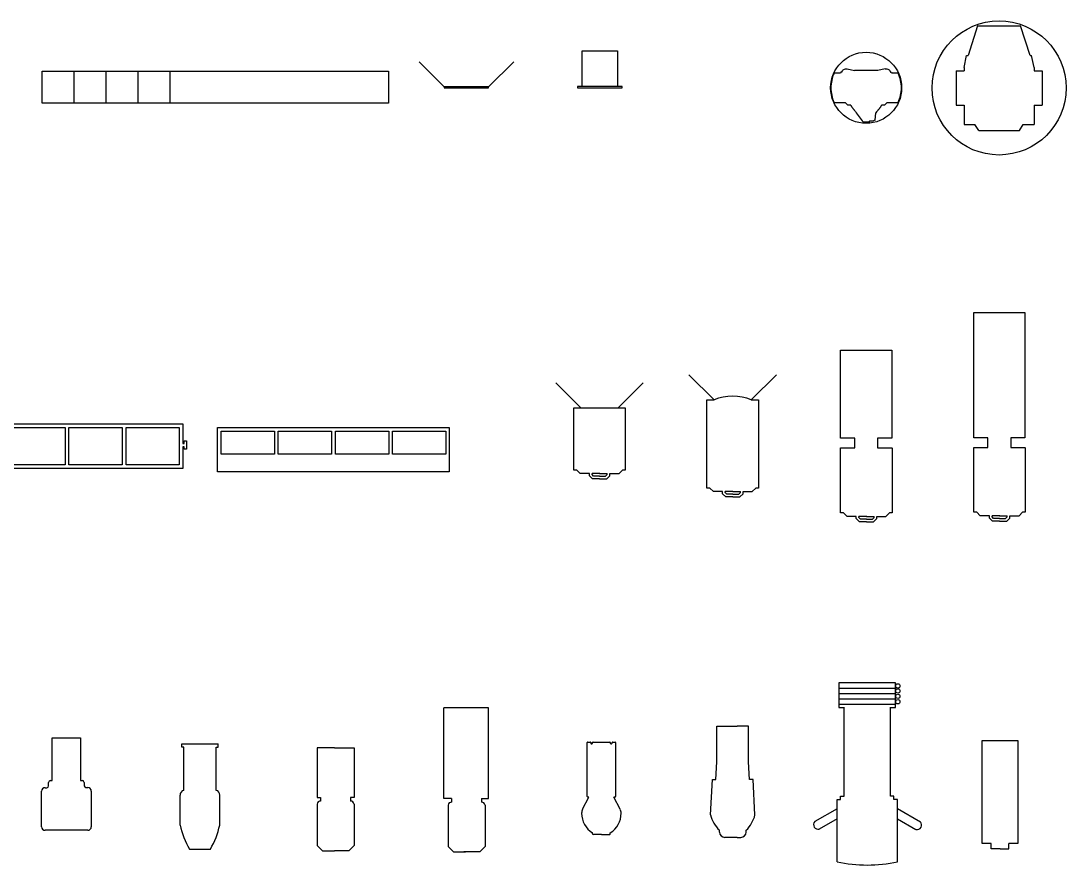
# Model space of a CAD drawing. Extents: x -17897 to 28333, y -5450 to 20354.
# Drawn here: x 10692 to 16576, y 7229 to 11986 of the extents above; entities that cross this region are included whole.
import ezdxf
from ezdxf.enums import TextEntityAlignment as Align

# ---------------------------------------------------------------- set-up
doc = ezdxf.new("R2010")
doc.units = 0
doc.layers.get('0').update_dxf_attribs({"linetype": 'CONTINUOUS'})
doc.layers.add('LANTERNS', color=7, linetype='CONTINUOUS')

# ---------------------------------------------------------------- blocks, each defined once
blk = doc.blocks.new('WashLight')
for p, q in [((-142.2, 82.8, 0), (-179.2, 82.8, 0)), ((-140.6, 89.6), (-142.2, 82.8)), ((-135.8, 88.6, 0), (-140.6, 89.6, 0)), ((-105.6, 107.5, 0), (-63.4, 97.6, 0)), ((66.6, 97.6, 0), (-63.4, 97.6, 0)), ((108.9, 107.5, 0), (66.6, 97.6, 0)), ((139.1, 88.6, 0), (143.9, 89.6, 0)), ((143.9, 89.6), (145.5, 82.8)), ((182.5, 82.8, 0), (145.5, 82.8, 0)), ((-179.2, -81, 0), (-116.4, -81, 0)), ((-85.1, -96.9, 0), (-102.3, -96.2, 0)), ((105.6, -96.2, 0), (88.2, -96.9, 0)), ((119.7, -81, 0), (182.5, -81, 0)), ((-57.7, -133.1), (-53.7, -140.4)), ((-53.7, -140.4), (-20.8, -184.1)), ((53.3, -180.7), (56.1, -140.4)), ((59.2, -134.8), (56.1, -140.4)), ((-13.8, -192.1), (-20.8, -184.1)), ((16.2, -192.1), (-13.8, -192.1)), ((20.7, -187.4), (16.2, -192.1)), ((38.1, -187.4), (20.7, -187.4)), ((53.3, -180.7), (38.1, -187.4))]:
    blk.add_line(p, q)
for points in [[(-85.1, -96.9, 0), (-85.1, -96.9, 0), (-84.4, -98.2, 0), (-83.5, -99.7, 0), (-82.8, -101.1, 0), (-81.9, -102.6, 0), (-80.8, -104.3, 0), (-79.7, -106, 0), (-78.7, -107.6, 0), (-77.7, -109.2, 0), (-77.3, -109.7, 0), (-77.3, -109.7, 0), (-76.1, -111.4, 0), (-75.1, -112.8, 0), (-73.9, -114.5, 0), (-72.5, -116.3, 0), (-71.1, -118.1, 0), (-69.8, -119.7, 0), (-68.4, -121.4, 0), (-67.9, -121.9, 0), (-67.9, -121.9, 0), (-66.6, -123.5, 0), (-65.1, -125.3, 0), (-63.8, -126.7, 0), (-62.3, -128.3, 0), (-60.9, -129.8, 0), (-59.5, -131.2, 0), (-58.1, -132.6, 0), (-57.7, -133.1, 0), (-57.7, -133.1, 0), (-57.7, -133.1, 0)], [(88.2, -96.9, 0), (88.2, -96.9, 0), (87.7, -98, 0), (87.1, -98.9, 0), (86.6, -99.9, 0), (86, -101, 0), (85.2, -102.3, 0), (84.6, -103.3, 0), (84.6, -103.3, 0), (83.9, -104.5, 0), (83, -105.8, 0), (82.2, -107.2, 0), (81.3, -108.4, 0), (80.5, -109.7, 0), (80.2, -110.1, 0), (80.2, -110.1, 0), (79.3, -111.4, 0), (78.4, -112.7, 0), (77.4, -114.1, 0), (76.1, -115.7, 0), (75.1, -117, 0), (75.1, -117, 0), (73.8, -118.7, 0), (72.5, -120.3, 0), (71.2, -121.8, 0), (69.9, -123.3, 0), (69.5, -123.8, 0), (69.5, -123.8, 0), (68.1, -125.4, 0), (66.7, -127, 0), (64.9, -128.9, 0), (63.6, -130.3, 0), (63.6, -130.3, 0), (62.2, -131.8, 0), (60.9, -133, 0), (59.6, -134.3, 0), (59.2, -134.8, 0)]]:
    blk.add_polyline3d(points)
at = {"linetype": 'Continuous', "ltscale": 25}
blk.add_circle((1.6, 0.9), 199.9, dxfattribs=at)
for start, end in [(155.63477, 180.00006), (359.99994, 24.36523), (179.99994, 204.36523), (335.63477, 0.00006)]:
    blk.add_arc((1.6, 0.9, 0), 198.5, start, end)
at = {"extrusion": (0, 0, -1)}
for centre, radius, start, end in [((111.3, 83.1, 0), 25.1, 12.50594, 103.17935), ((-114.6, 83.1, 0), 25.1, 76.82065, 167.49407), ((-78.6, 84.9, 0), 256, 314.97059, 319.60006), ((75.3, 84.9, 0), 256, 220.39994, 225.02941)]:
    blk.add_arc(centre, radius, start, end, dxfattribs=at)
at = {"flags": 4}
blk.add_attdef('UNIT#', text='', height=50, dxfattribs=at).set_placement((0, 4.4), align=Align.CENTER)
blk = doc.blocks.new('Icon')
for p, q in [((-120.6, 350), (-174.9, 182.6)), ((-120.6, 350), (120.6, 350)), ((174.9, 182.6), (120.6, 350)), ((-196.9, 115), (-182.6, 182.6)), ((-182.6, 182.6), (-174.9, 182.6)), ((174.9, 182.6), (182.6, 182.6)), ((196.8, 115), (182.6, 182.6)), ((-242.5, 96), (-242.5, -96)), ((-242.5, 96), (-196.9, 96)), ((-196.9, 115), (-196.9, 96)), ((196.8, 115), (196.8, 96)), ((196.8, 96), (242.5, 96)), ((242.5, 96), (242.5, -96)), ((-242.5, -96), (-196.9, -96)), ((-196.9, -96), (-196.9, -205)), ((196.8, -96), (196.8, -205)), ((196.8, -96), (242.5, -96)), ((-196.9, -205), (-136.5, -205)), ((-114.3, -240), (-136.5, -205)), ((114.3, -240), (136.5, -205)), ((136.5, -205), (196.8, -205)), ((-114.3, -240), (114.3, -240))]:
    blk.add_line(p, q)
at = {"linetype": 'Continuous', "ltscale": 25}
blk.add_circle((0, 0), 377.3, dxfattribs=at)
at = {"flags": 4}
blk.add_attdef('UNIT#', text='', height=50, dxfattribs=at).set_placement((4.2, -22.2), align=Align.CENTER)
blk = doc.blocks.new('Par56Batten')
for p, q in [((-888.8, 93.6), (1061.2, 93.6)), ((-888.8, -86.4), (-888.8, 93.6)), ((-708.8, -86.4), (-708.8, 93.6)), ((-528.8, -86.4), (-528.8, 93.6)), ((-348.8, -86.4), (-348.8, 93.6)), ((-168.8, -86.4), (-168.8, 93.6)), ((1061.2, 93.6), (1061.2, -86.4)), ((1061.2, -86.4), (-888.8, -86.4))]:
    blk.add_line(p, q)
for tag, width, p, p2 in [('COL1', 1.08, (-888.8, 3.6), (-708.8, 3.6)), ('COL2', 0.981818, (-708.8, 3.6), (-528.8, 3.6)), ('COL3', 0.981818, (-528.8, 3.6), (-348.8, 3.6)), ('COL4', 0.981818, (-348.8, 3.6), (-168.8, 3.6))]:
    blk.add_attdef(tag, text='', height=50, dxfattribs=dict(width=width)).set_placement(p, p2, align=Align.FIT)
blk = doc.blocks.new('Par64Barndoors')
at = {"layer": 'LANTERNS'}
for p, q in [((-124.8, 4.9), (-266.3, 146.4)), ((124.8, 4.9), (266.3, 146.4))]:
    blk.add_line(p, q, dxfattribs=at)
blk.add_lwpolyline([(-124.8, 4.9), (-124.8, 0), (124.8, 0), (124.8, 4.9)], close=True, dxfattribs=at)
blk = doc.blocks.new('ParTopHat')
at = {"layer": 'LANTERNS'}
for points in [[(-98.9, 7.4), (-98.9, 207.4), (101.1, 207.4), (101.1, 7.4)], [(-125.9, 6.7), (-125.9, 0), (125.9, 0), (125.9, 6.7)]]:
    blk.add_lwpolyline(points, close=True, dxfattribs=at)
blk = doc.blocks.new('Aurora4cellFlood')
for p, q in [((-650.8, -2.6), (-650.8, 108.5)), ((-650.8, 108.5), (-296.5, 108.5)), ((-630.8, -121.5), (-630.8, 88.5)), ((-630.8, 88.5), (-330.8, 88.5)), ((-330.8, 88.5), (-330.8, -121.5)), ((-329.4, 108.5), (-9.4, 108.5)), ((-309.4, -121.5), (-309.4, 88.5)), ((-309.4, 88.5), (-9.4, 88.5)), ((-9.4, 88.5), (-9.4, -121.5)), ((-8, 108.5), (312, 108.5)), ((12, 88.5), (312, 88.5)), ((12, -121.5), (12, 88.5)), ((312, 88.5), (312, -121.5)), ((313.4, 108.5), (653.4, 108.5)), ((333.4, -121.5), (333.4, 88.5)), ((333.4, 88.5), (633.4, 88.5)), ((633.4, 88.5), (633.4, -121.5)), ((653.4, 108.5), (653.4, -2.6)), ((-671.7, 12.4), (-671.7, -33.5)), ((-658.7, 12.4), (-671.7, 12.4)), ((-658.7, -2.6), (-658.7, 12.4)), ((661.3, -2.6), (661.3, 12.4)), ((661.3, 12.4), (674.3, 12.4)), ((674.3, 12.4), (674.3, -33.5)), ((-671.7, -33.5), (-658.7, -33.5)), ((-650.7, -2.6), (-658.7, -2.6)), ((-658.7, -20.5), (-650.7, -20.5)), ((-658.7, -33.5), (-658.7, -20.5)), ((-650.8, -141.5), (-650.8, -20.5)), ((653.4, -2.6), (661.3, -2.6)), ((661.3, -20.5), (653.4, -20.5)), ((653.4, -20.5), (653.4, -141.5)), ((661.3, -33.5), (661.3, -20.5)), ((674.3, -33.5), (661.3, -33.5)), ((-296.5, -141.5), (-650.8, -141.5)), ((-330.8, -121.5), (-630.8, -121.5)), ((-9.4, -141.5), (-329.4, -141.5)), ((-9.4, -121.5), (-309.4, -121.5)), ((312, -141.5), (-8, -141.5)), ((312, -121.5), (12, -121.5)), ((653.4, -141.5), (313.4, -141.5)), ((633.4, -121.5), (333.4, -121.5))]:
    blk.add_line(p, q)
at = {"flags": 4}
for tag, width, p, p2 in [('COLOUR1', 0.947368, (-630.8, -16.5), (-330.8, -16.5)), ('COLOUR2', 0.9, (-309.4, -16.5), (-9.4, -16.5)), ('COLOUR3', 0.9, (12, -16.5), (312, -16.5)), ('COLOUR4', 0.9, (333.4, -16.5), (633.4, -16.5))]:
    blk.add_attdef(tag, text='', height=50, dxfattribs=dict(at, width=width)).set_placement(p, p2, align=Align.FIT)
blk = doc.blocks.new('Aurora4cellGroundrow')
for p, q in [((-650.8, -162), (-650.8, 88)), ((-650.8, 88), (-330.8, 88)), ((-630.8, 68), (-330.8, 68)), ((-630.8, -62), (-630.8, 68)), ((-330.8, 68), (-330.8, -62)), ((-329.4, 88), (-9.4, 88)), ((-309.4, 68), (-9.4, 68)), ((-309.4, -62), (-309.4, 68)), ((-9.4, 68), (-9.4, -62)), ((-8, 88), (312, 88)), ((12, 68), (312, 68)), ((12, -62), (12, 68)), ((312, 68), (312, -62)), ((313.3, 88), (653.3, 88)), ((333.3, 68), (633.3, 68)), ((333.3, -62), (333.3, 68)), ((633.3, 68), (633.3, -62)), ((653.3, 88), (653.3, -162)), ((-330.8, -62), (-630.8, -62)), ((-9.4, -62), (-309.4, -62)), ((312, -62), (12, -62)), ((633.3, -62), (333.3, -62)), ((-330.8, -162), (-650.8, -162)), ((-9.4, -162), (-329.4, -162)), ((312, -162), (-8, -162)), ((653.3, -162), (313.3, -162))]:
    blk.add_line(p, q)
at = {"flags": 4}
for tag, width, p, p2 in [('COLOUR1', 0.947368, (-630.8, 3), (-330.8, 3)), ('COLOUR2', 0.9, (-309.4, 3), (-9.4, 3)), ('COLOUR3', 0.9, (12, 3), (312, 3)), ('COLOUR4', 0.9, (333.3, 3), (633.3, 3))]:
    blk.add_attdef(tag, text='', height=50, dxfattribs=dict(at, width=width)).set_placement(p, p2, align=Align.FIT)
blk = doc.blocks.new('ArenaFresnel')
for p, q in [((-106, 199.2), (-247.4, 340.6)), ((104, 199.2), (245.4, 340.6)), ((-146, 199.2), (144, 199.2)), ((-146, -150.8), (-146, 199.2)), ((144, 199.2), (144, -150.8)), ((-129.3, -150.8), (-146, -150.8)), ((-109.3, -170.8), (-129.3, -150.8)), ((-58.1, -170.8), (-109.3, -170.8)), ((-58.1, -183.1), (-58.1, -170.8)), ((0.7, -170.8), (-43.1, -170.8)), ((-43.1, -176.9), (-43.1, -170.8)), ((-1, -170.8), (42.3, -170.8)), ((42.3, -176.9), (42.3, -170.8)), ((57.3, -170.8), (109, -170.8)), ((57.3, -183.1), (57.3, -170.8)), ((109, -170.8), (129, -150.8)), ((144, -150.8), (129, -150.8)), ((-40.4, -200.8), (-58.1, -183.1)), ((-34.2, -185.8), (-43.1, -176.9)), ((-0.4, -200.8), (-40.4, -200.8)), ((-0.4, -185.8), (-34.2, -185.8)), ((-0.4, -185.8), (33.4, -185.8)), ((-0.4, -200.8), (39.6, -200.8)), ((33.4, -185.8), (42.3, -176.9)), ((39.6, -200.8), (57.3, -183.1))]:
    blk.add_line(p, q)
at = {"width": 1.023529, "flags": 4}
blk.add_attdef('COLOUR', text='', height=50, dxfattribs=at).set_placement((-146, 24.2), (144, 24.2), align=Align.FIT)
blk = doc.blocks.new('ArenaPC')
for p, q in [((-106.4, 243.9), (-247.8, 385.4)), ((103.6, 243.9), (245, 385.4)), ((-146.4, 243.9), (-106.4, 243.9)), ((-146.4, -252.1), (-146.4, 243.9)), ((103.6, 243.9), (143.6, 243.9)), ((143.6, 243.9), (143.6, -252.1)), ((-129.6, -252.1), (-146.4, -252.1)), ((-109.6, -272.1), (-129.6, -252.1)), ((-58.5, -272.1), (-109.6, -272.1)), ((-58.5, -284.4), (-58.5, -272)), ((-40.8, -302), (-58.5, -284.4)), ((-43.5, -278.2), (-43.5, -272)), ((0.4, -272.1), (-43.5, -272.1)), ((-34.6, -287), (-43.5, -278.2)), ((-0.8, -287), (-34.6, -287)), ((-1.4, -272.1), (41.9, -272.1)), ((-0.8, -287), (33, -287)), ((33, -287), (41.9, -278.2)), ((39.2, -302), (56.9, -284.4)), ((41.9, -278.2), (41.9, -272)), ((56.9, -284.4), (56.9, -272)), ((56.9, -272.1), (108.6, -272.1)), ((108.6, -272.1), (128.6, -252.1)), ((143.6, -252.1), (128.6, -252.1)), ((-0.8, -302), (-40.8, -302)), ((-0.8, -302), (39.2, -302))]:
    blk.add_line(p, q)
blk.add_arc((-1.4, -21.7), 285.6, 68.4314, 111.5686)
at = {"width": 1.023529, "flags": 4}
blk.add_attdef('COLOUR', text='', height=50, dxfattribs=at).set_placement((-146.4, -4.1), (143.6, -4.1), align=Align.FIT)
blk = doc.blocks.new('ArenaMedWideProfile')
for p, q in [((-143.6, 523.3), (144.8, 523.3)), ((-143.6, 28.3), (-143.6, 523.3)), ((144.8, 523.3), (144.8, 28.3)), ((-63.6, 28.3), (-143.6, 28.3)), ((-63.6, -26.7), (-63.6, 28.3)), ((144.8, 28.3), (64.8, 28.3)), ((64.8, 28.3), (64.8, -26.7)), ((-143.6, -391.7), (-143.6, -26.7)), ((-143.6, -26.7), (-93.6, -26.7)), ((-93.6, -26.7), (-63.6, -26.7)), ((64.8, -26.7), (144.8, -26.7)), ((146.4, -26.7), (146.4, -391.7)), ((-126.8, -391.7), (-143.6, -391.7)), ((-106.8, -411.7), (-126.8, -391.7)), ((-55.6, -411.7), (-106.8, -411.7)), ((-55.6, -424), (-55.6, -411.7)), ((3.2, -411.7), (-40.6, -411.7)), ((-40.6, -417.8), (-40.6, -411.7)), ((1.4, -411.7), (44.7, -411.7)), ((44.7, -417.8), (44.7, -411.7)), ((59.7, -411.7), (111.4, -411.7)), ((59.7, -424), (59.7, -411.7)), ((111.4, -411.7), (131.4, -391.7)), ((146.4, -391.7), (131.4, -391.7)), ((-38, -441.7), (-55.6, -424)), ((-31.7, -426.7), (-40.6, -417.8)), ((2, -441.7), (-38, -441.7)), ((2, -426.7), (-31.7, -426.7)), ((2, -426.7), (35.8, -426.7)), ((2, -441.7), (42, -441.7)), ((35.8, -426.7), (44.7, -417.8)), ((42, -441.7), (59.7, -424))]:
    blk.add_line(p, q)
at = {"flags": 4}
for tag, width, p, p2 in [('COLOUR', 1.017583, (-143.6, 275.8), (144.8, 275.8)), ('GOBO/IRIS', 0.520788, (-103.6, 28.3), (104.8, 28.3)), ('BEAM', 0.909859, (-81.2, -357.8), (85.6, -357.8))]:
    blk.add_attdef(tag, text='', height=50, dxfattribs=dict(at, width=width)).set_placement(p, p2, align=Align.FIT)
blk = doc.blocks.new('Arena9-18Profile')
for p, q in [((-144.1, 31), (-144.1, 736)), ((-144.1, 736), (144.2, 736)), ((144.2, 736), (144.2, 31)), ((-64.1, 31), (-144.1, 31)), ((-64.1, -24), (-64.1, 31)), ((64.2, 31), (64.2, -24)), ((144.2, 31), (64.2, 31)), ((-144.1, -389), (-144.1, -24)), ((-144.1, -24), (-94.1, -24)), ((-94.1, -24), (-64.1, -24)), ((64.2, -24), (144.2, -24)), ((145.9, -24), (145.9, -389)), ((-127.3, -389), (-144.1, -389)), ((-107.3, -409), (-127.3, -389)), ((-56.2, -409), (-107.3, -409)), ((-56.2, -421.4), (-56.2, -409)), ((2.7, -409), (-41.2, -409)), ((-41.2, -415.1), (-41.2, -409)), ((0.9, -409), (44.2, -409)), ((44.2, -415.1), (44.2, -409)), ((59.2, -409), (110.9, -409)), ((59.2, -421.4), (59.2, -409)), ((110.9, -409), (130.9, -389)), ((145.9, -389), (130.9, -389)), ((-38.5, -439), (-56.2, -421.4)), ((-32.3, -424), (-41.2, -415.1)), ((1.5, -439), (-38.5, -439)), ((1.5, -424), (-32.3, -424)), ((1.5, -424), (35.3, -424)), ((1.5, -439), (41.5, -439)), ((35.3, -424), (44.2, -415.1)), ((41.5, -439), (59.2, -421.4))]:
    blk.add_line(p, q)
at = {"flags": 4}
for tag, width, p, p2 in [('COLOUR', 1.017583, (-144.1, 383.5), (144.2, 383.5)), ('GOBO/IRIS', 0.520788, (-104.1, 31), (104.2, 31))]:
    blk.add_attdef(tag, text='', height=50, dxfattribs=dict(at, width=width)).set_placement(p, p2, align=Align.FIT)
blk = doc.blocks.new('Patt53')
for p, q in [((-82.2, 341.5), (77.8, 341.5)), ((-82.2, 101.5), (-82.2, 341.5)), ((77.8, 341.5), (77.8, 101.5)), ((-122.2, 61.5), (-112.2, 61.5)), ((-115.4, 61.5), (-112.2, 61.5)), ((-102.2, 71.5), (-102.2, 91.5)), ((-102.2, 71.5), (-102.2, 89.3)), ((-92.2, 101.5), (-82.2, 101.5)), ((77.8, 101.5), (87.8, 101.5)), ((97.8, 91.5), (97.8, 81.5)), ((97.8, 81.5), (97.8, 72.5)), ((107.8, 62.5), (117.8, 62.5)), ((-142.2, -158.5), (-142.2, 41.5)), ((137.8, 42.5), (137.8, -158.5)), ((117.8, -178.5), (-122.2, -178.5))]:
    blk.add_line(p, q)
for centre, radius, start, end in [((-122.2, 41.5), 20, 90, 180), ((-112.2, 71.5), 10, 270, 360), ((-92.2, 91.5), 10, 90, 180), ((87.8, 91.5), 10, 0, 90), ((107.8, 72.5), 10, 180, 270), ((117.8, 42.5), 20, 0, 90), ((-122.2, -158.5), 20, 180, 270), ((117.8, -158.5), 20, 270, 0)]:
    blk.add_arc(centre, radius, start, end)
for tag, width, p, p2 in [('COLOUR', 0.564706, (-82.2, 221.5), (77.8, 221.5)), ('GOBO/IRIS', 0.4, (-82.2, 42.3), (77.8, 42.3))]:
    blk.add_attdef(tag, text='', height=50, dxfattribs=dict(width=width)).set_placement(p, p2, align=Align.FIT)
blk = doc.blocks.new('Patt264')
for p, q in [((-103, 289.5), (-103, 308.1)), ((-103, 308.1), (102, 308.1)), ((102, 289.5), (102, 308.1)), ((-91.6, 289.5), (-103, 289.5)), ((-91.6, 46.3), (-91.6, 289.5)), ((90.6, 46.3), (90.6, 289.5)), ((90.6, 289.5), (102, 289.5)), ((-111.6, -149.2), (-111.6, 19.1)), ((110.6, -149.2), (110.6, 19.1)), ((-59.5, -283.7), (58.5, -283.7))]:
    blk.add_line(p, q)
for centre, radius, start, end in [((-87.2, 22.2), 24.6, 100.8945, 187.12888), ((-111.6, 19.1), 0.01, 0, 7.12888), ((86.2, 22.2), 24.6, 352.87112, 79.1055), ((110.6, 19.1), 0.01, 172.87112, 180), ((329.1, -55.9), 450.5, 191.95226, 210.37583), ((-330.2, -55.9), 450.5, 329.62417, 348.04774)]:
    blk.add_arc(centre, radius, start, end)
for tag, width, p, p2 in [('COLOUR', 0.643036, (-91.6, 167.9), (90.6, 167.9)), ('GOBO/IRIS', 0.455484, (-91.6, -5.2), (90.6, -5.2))]:
    blk.add_attdef(tag, text='', height=50, dxfattribs=dict(width=width)).set_placement(p, p2, align=Align.FIT)
blk = doc.blocks.new('Patt764')
for p, q in [((-91.3, 286.5), (-91.3, 6.5)), ((7.8, 286.5), (-91.3, 286.5)), ((7.8, 286.5), (116.9, 286.5)), ((116.9, 286.5), (116.9, 6.5)), ((-91.3, 6.5), (-71.3, 6.5)), ((-71.3, 6.5), (-71.3, -13.5)), ((116.9, 6.5), (96.9, 6.5)), ((96.9, 6.5), (96.9, -13.5)), ((-91.3, -30.4), (-91.3, -263.5)), ((116.9, -30.4), (116.9, -263.5)), ((-61.3, -293.5), (-91.3, -263.5)), ((-61.3, -293.5), (7.8, -293.5)), ((86.9, -293.5), (7.8, -293.5)), ((86.9, -293.5), (116.9, -263.5))]:
    blk.add_line(p, q)
for centre, start, end in [((-70.9, -34.3), 91.01037, 169.22956), ((96.6, -34.3), 10.77044, 88.98963)]:
    blk.add_arc(centre, 20.7, start, end)
at = {"flags": 4}
for tag, width, p, p2 in [('COLOUR', 0.734857, (-91.3, 146.5), (116.9, 146.5)), ('GOBO/IRIS', 0.420524, (-71.3, -13.5), (96.9, -13.5))]:
    blk.add_attdef(tag, text='', height=50, dxfattribs=dict(at, width=width)).set_placement(p, p2, align=Align.FIT)
blk = doc.blocks.new('Patt774')
for p, q in [((-127.1, 0.3), (-127.1, 510.3)), ((124.5, 510.3), (-127.1, 510.3)), ((124.5, 0.3), (124.5, 510.3)), ((-83.7, 0.3), (-127.1, 0.3)), ((-83.7, 0.3), (-83.7, -19.7)), ((84.5, 0.3), (124.5, 0.3)), ((84.5, 0.3), (84.5, -19.7)), ((-103.7, -36.5), (-103.7, -269.7)), ((104.5, -36.5), (104.5, -269.7)), ((-73.7, -299.7), (-103.7, -269.7)), ((74.5, -299.7), (104.5, -269.7)), ((-73.7, -299.7), (-4.6, -299.7)), ((-2.4, -299.7), (-15.7, -299.7)), ((74.5, -299.7), (-4.6, -299.7))]:
    blk.add_line(p, q)
for centre, start, end in [((-83.3, -40.4), 91.01037, 169.22956), ((84.1, -40.4), 10.77044, 88.98963)]:
    blk.add_arc(centre, 20.7, start, end)
at = {"flags": 4}
for tag, width, p, p2 in [('COLOUR', 0.887843, (-127.1, 255.3), (124.5, 255.3)), ('GOBO/COLOUR', 0.315393, (-83.7, -36.2), (84.5, -36.2))]:
    blk.add_attdef(tag, text='', height=50, dxfattribs=dict(at, width=width)).set_placement(p, p2, align=Align.FIT)
blk = doc.blocks.new('Patt813')
for p, q in [((-70.4, 11.4), (-70.4, 315.4)), ((-67.4, 318.4), (-53.4, 318.4)), ((-50.4, 315.4), (-50.4, 311.4)), ((-47.4, 308.4), (-43.4, 308.4)), ((-40.4, 311.4), (-40.4, 315.4)), ((-37.4, 318.4), (56.6, 318.4)), ((59.6, 315.4), (59.6, 311.4)), ((62.6, 308.4), (66.6, 308.4)), ((69.6, 311.4), (69.6, 315.4)), ((72.6, 318.4), (86.6, 318.4)), ((89.6, 315.4), (89.6, 11.4)), ((-96, -60.3), (-60.6, 8.4)), ((-60.4, 8.4), (-67.4, 8.4)), ((115.1, -60.3), (79.6, 8.4)), ((86.6, 8.4), (79.6, 8.4)), ((-40.7, -198.7), (-40.7, -191.7)), ((9.3, -201.7), (-37.7, -201.7)), ((9.3, -201.7), (56.3, -201.7)), ((59.3, -198.7), (59.3, -191.7))]:
    blk.add_line(p, q)
for centre, radius, start, end in [((-67.4, 315.4), 3, 90, 180), ((-53.4, 315.4), 3, 0, 90), ((-47.4, 311.4), 3, 180, 270), ((-43.4, 311.4), 3, 270, 0), ((-37.4, 315.4), 3, 90, 180), ((56.6, 315.4), 3, 0, 90), ((62.6, 311.4), 3, 180, 270), ((66.6, 311.4), 3, 270, 0), ((72.6, 315.4), 3, 90, 180), ((86.6, 315.4), 3, 0, 90), ((-67.4, 11.4), 3, 180, 270), ((86.6, 11.4), 3, 270, 0), ((-51.6, -83.3), 50, 152.71762, 179.31008), ((23.3, -84.2), 124.9, 179.31008, 239.39257), ((-4.3, -84.2), 124.9, 300.60743, 0.68992), ((70.6, -83.3), 50, 0.68992, 27.28238), ((-37.7, -198.7), 3, 180, 270), ((56.3, -198.7), 3, 270, 0)]:
    blk.add_arc(centre, radius, start, end)
at = {"width": 0.564706, "flags": 4}
blk.add_attdef('COLOUR', text='', height=50, rotation=360, dxfattribs=at).set_placement((-70.4, 163.4), (89.6, 163.4), align=Align.FIT)
at = {"width": 0.35, "flags": 4}
blk.add_attdef('GOBO/IRIS', text='', height=50, dxfattribs=at).set_placement((-60.4, 8.4), (79.6, 8.4), align=Align.FIT)
blk = doc.blocks.new('Patt93')
for p, q in [((-90.6, 108.4), (-90.6, 308.4)), ((-90.6, 308.4), (23.7, 308.4)), ((88, 308.4), (23.7, 308.4)), ((88, 108.4), (88, 308.4)), ((-95.8, 8.5), (-90.6, 108.4)), ((93.2, 8.5), (88, 108.4)), ((-126.3, -191.2), (-115.8, 8.5)), ((-115.8, 8.5), (-95.8, 8.5)), ((113.2, 8.5), (93.2, 8.5)), ((123.7, -191.2), (113.2, 8.5)), ((-76.3, -287.8), (-76.3, -277.8)), ((73.7, -287.8), (73.7, -277.8)), ((23.7, -317.8), (-46.3, -317.8)), ((23.7, -317.8), (43.7, -317.8))]:
    blk.add_line(p, q)
for centre, radius, start, end in [((53.1, -145.3), 185.2, 194.33732, 225.66268), ((-55.7, -145.3), 185.2, 314.33732, 345.66268), ((-46.3, -287.8), 30, 180, 270), ((43.7, -287.8), 30, 270, 0)]:
    blk.add_arc(centre, radius, start, end)
at = {"flags": 4}
for tag, width, p, p2 in [('COLOUR', 0.630347, (-90.6, 208.4), (88, 208.4)), ('GOBO/IRIS', 0.381706, (-79.3, 7.2), (73.3, 7.2))]:
    blk.add_attdef(tag, text='', height=50, dxfattribs=dict(at, width=width)).set_placement(p, p2, align=Align.FIT)
blk = doc.blocks.new('Patt293or765')
for p, q in [((-163.9, -56.8), (-289.1, -129.1)), ((176.6, -56.2), (305.5, -130.7)), ((-163.9, -114.5), (-264.1, -172.4)), ((176.6, -114), (280.5, -174))]:
    blk.add_line(p, q)
for centre, start, end in [((-269.6, -146.4), 139.59633, 282.08842), ((285.8, -148.5), 259.59633, 42.08842)]:
    blk.add_arc(centre, 26.5, start, end)
at = {"layer": 'LANTERNS'}
for p, q in [((164.9, 651.1), (-154.6, 651.1)), ((-154.6, 651.1), (-154.6, 513.3)), ((164.9, 513.3), (164.9, 651.1)), ((-154.6, 620.8), (164.9, 620.8)), ((-154.6, 590.8), (164.9, 590.8)), ((-154.6, 560.8), (164.9, 560.8)), ((-154.6, 530.8), (164.9, 530.8)), ((-154.6, 513.3), (-123.9, 513.3)), ((-123.9, 14.2), (-123.9, 514.2)), ((136.6, 14.2), (136.6, 514.2)), ((136.6, 513.3), (164.9, 513.3)), ((-143.9, 14.2), (-123.9, 14.2)), ((-143.9, -5.8), (-143.9, 14.2)), ((156.6, 14.2), (136.6, 14.2)), ((156.6, -5.8), (156.6, 14.2)), ((-163.9, -355.8), (-163.9, -5.8)), ((-163.9, -5.8), (-143.9, -5.8)), ((176.6, -5.8), (156.6, -5.8)), ((176.6, -355.8), (176.6, -5.8))]:
    blk.add_line(p, q, dxfattribs=at)
for centre in [(178.4, 634.3), (178.4, 605.7), (178.4, 575.5), (178.4, 545.2)]:
    blk.add_circle(centre, 12.1, dxfattribs=at)
blk.add_arc((6.3, 444.5), 818.3, 257.99129, 282.00871, dxfattribs=at)
for tag, width, p, p2 in [('COLOUR1', 0.7279, (-108.9, 420.8), (121.6, 420.8)), ('COLOUR2', 0.691505, (-108.9, 360.8), (121.6, 360.8)), ('COLOUR3', 0.691505, (-108.9, 300.8), (121.6, 300.8)), ('COLOUR4', 0.691505, (-108.9, 240.8), (121.6, 240.8))]:
    blk.add_attdef(tag, text='', height=50, dxfattribs=dict(width=width)).set_placement(p, p2, align=Align.FIT)
blk = doc.blocks.new('Tspot')
at = {"layer": 'LANTERNS'}
for p, q in [((-95.4, -242.4), (-95.4, 337.6)), ((-95.4, 337.6), (104.6, 337.6)), ((104.6, 337.6), (104.6, -242.4)), ((-44.6, -242.4), (-95.4, -242.4)), ((-44.6, -272.6), (-44.6, -242.4)), ((5.4, -272.6), (-44.6, -272.6)), ((5.4, -272.6), (55.4, -272.6)), ((104.6, -242.4), (55.4, -242.4)), ((55.4, -272.6), (55.4, -242.4))]:
    blk.add_line(p, q, dxfattribs=at)
at = {"layer": 'LANTERNS', "flags": 4}
for tag, width, p, p2 in [('COLOUR', 0.699088, (-95.4, 209.4), (102.7, 209.4)), ('GOBO/IRIS', 0.495187, (-95.4, -35.8), (102.7, -35.8))]:
    blk.add_attdef(tag, text='', height=50, dxfattribs=dict(at, width=width)).set_placement(p, p2, align=Align.FIT)

msp = doc.modelspace()

# ---------------------------------------------------------------- block references
at = {"color": 0}
msp.add_blockref('ParTopHat', (13950, 11609.1), dxfattribs=at)
at = {"layer": 'LANTERNS', "color": 0}
for name, p in [('Icon', (16198.4, 11608.2)), ('WashLight', (15448.4, 11608.2)), ('Par64Barndoors', (13200, 11609.1)), ('Par56Batten', (11700, 11609.1)), ('Arena9-18Profile', (16200, 9609.1)), ('ArenaMedWideProfile', (15450, 9609.1)), ('ArenaFresnel', (13950, 9609.1)), ('ArenaPC', (14700, 9609.1)), ('Aurora4cellFlood', (10950, 9609.1)), ('Aurora4cellGroundrow', (12450, 9609.1)), ('Patt293or765', (15450, 7609.1)), ('Patt774', (13200, 7609.1)), ('Patt93', (14700.5, 7708.5)), ('Patt53', (10950, 7609.1)), ('Patt264', (11700, 7609.1)), ('Patt764', (12450, 7609.1)), ('Patt813', (13950, 7609.1)), ('Tspot', (16198.8, 7598.4))]:
    msp.add_blockref(name, p, dxfattribs=at)

doc.saveas('drawing.dxf')
